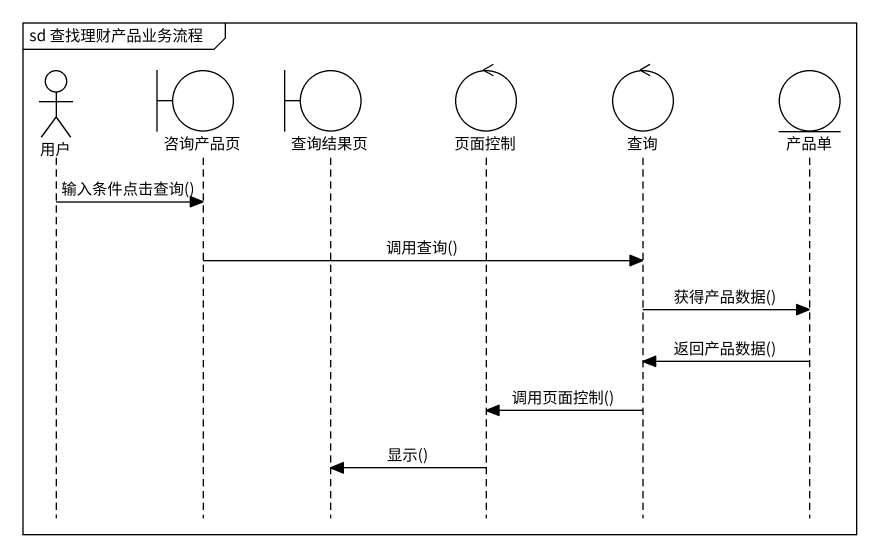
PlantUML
@startuml
mainframe sd 查找理财产品业务流程
hide footbox
actor 用户
boundary 咨询产品页
boundary 查询结果页
control 页面控制
control 查询
entity 产品单

用户 -> 咨询产品页 : 输入条件点击查询()
咨询产品页 -> 查询 : 调用查询()
查询 -> 产品单 : 获得产品数据()
产品单 -> 查询 : 返回产品数据()
查询 -> 页面控制 : 调用页面控制()
页面控制 -> 查询结果页 : 显示()
@enduml
